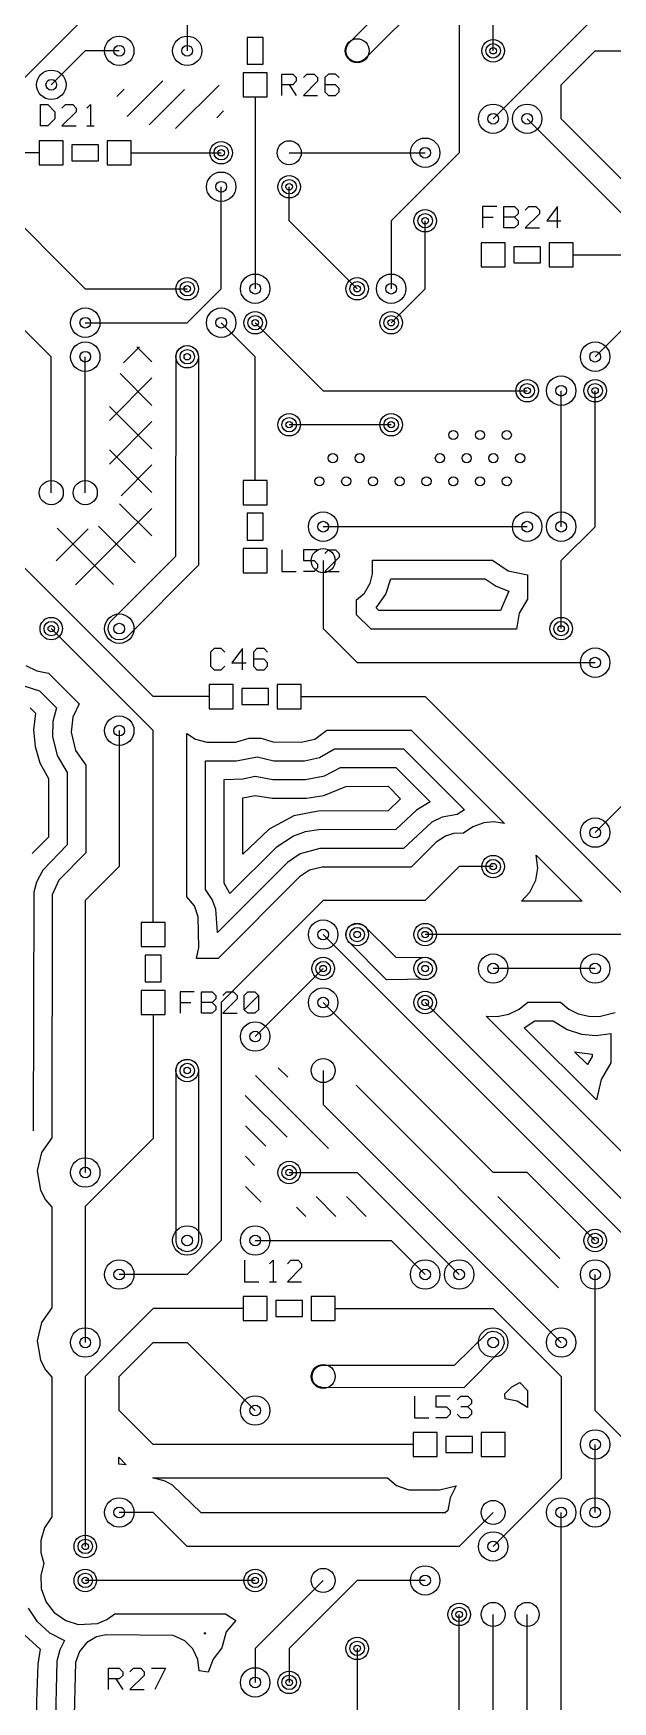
# Model space of a CAD drawing. Extents: x 7 to 280, y 7 to 360.
# Drawn here: x 161.9 to 183.5, y 109.8 to 172.1 of the extents above; entities that cross this region are included whole.
import ezdxf

# ---------------------------------------------------------------- set-up
doc = ezdxf.new("R2010")
doc.units = 0
doc.layers.add('SCORE', color=5, linetype='CONTINUOUS')

msp = doc.modelspace()

# ---------------------------------------------------------------- linework, layer by layer
at = {"layer": 'SCORE'}
for p, q in [((167.64, 182.88), (167.64, 171.45)), ((177.8, 175.26), (177.8, 167.64)), ((179.07, 171.45), (179.07, 175.26)), ((160.02, 168.91), (165.1, 173.99)), ((173.6653, 171.7164), (176.11, 174.164)), ((176.95, 173.816), (174.2564, 171.1253)), ((182.88, 172.72), (179.07, 168.91)), ((163.83, 171.45), (162.56, 170.18)), ((165.1, 171.45), (163.83, 171.45)), ((170.48, 171.95), (169.88, 171.95)), ((169.88, 171.95), (169.88, 170.95)), ((170.48, 170.95), (170.48, 171.95)), ((173.572, 171.4088), (173.5881, 171.5719)), ((173.6196, 171.252), (173.572, 171.4088)), ((173.5881, 171.5719), (173.6653, 171.7164)), ((181.61, 170.18), (182.88, 171.45)), ((182.88, 171.45), (186.69, 171.45)), ((169.88, 170.95), (170.48, 170.95)), ((173.7236, 171.1253), (173.6196, 171.252)), ((173.8681, 171.0481), (173.7236, 171.1253)), ((173.99, 171.03), (173.8681, 171.0481)), ((174.1119, 171.0481), (173.99, 171.03)), ((174.2564, 171.1253), (174.1119, 171.0481)), ((165.3904, 168.99), (166.7258, 170.3254)), ((167.2031, 168.54), (168.83, 170.1669)), ((170.63, 170.63), (169.73, 170.63)), ((169.73, 170.63), (169.73, 169.73)), ((170.63, 169.73), (170.63, 170.63)), ((171.18, 169.78), (171.18, 170.58)), ((171.18, 170.58), (171.58, 170.58)), ((171.58, 170.18), (171.18, 170.18)), ((171.4467, 170.18), (171.7133, 169.78)), ((171.58, 170.58), (171.7133, 170.4467)), ((171.7133, 170.3133), (171.58, 170.18)), ((171.7133, 170.4467), (171.7133, 170.3133)), ((171.98, 170.4467), (172.1133, 170.58)), ((172.5133, 170.3133), (171.98, 169.78)), ((172.1133, 170.58), (172.38, 170.58)), ((172.38, 170.58), (172.5133, 170.4467)), ((172.5133, 170.4467), (172.5133, 170.3133)), ((172.9133, 170.58), (172.78, 170.4467)), ((172.78, 170.4467), (172.78, 169.9133)), ((173.18, 170.18), (172.78, 170.18)), ((173.18, 170.58), (172.9133, 170.58)), ((173.3133, 170.4467), (173.18, 170.58)), ((173.3133, 170.0467), (173.18, 170.18)), ((181.61, 168.91), (181.61, 170.18)), ((165.0081, 169.7391), (165.2808, 170.0118)), ((166.2208, 168.689), (167.5359, 170.0042)), ((169.73, 169.73), (170.63, 169.73)), ((170.18, 169.73), (170.18, 167.64)), ((171.98, 169.78), (172.5133, 169.78)), ((172.78, 169.9133), (172.9133, 169.78)), ((172.9133, 169.78), (173.18, 169.78)), ((173.18, 169.78), (173.3133, 169.9133)), ((173.3133, 169.9133), (173.3133, 170.0467)), ((162.16, 168.64), (162.16, 169.44)), ((162.16, 169.44), (162.4267, 169.44)), ((162.4267, 169.44), (162.6933, 169.1733)), ((162.6933, 169.1733), (162.6933, 168.9067)), ((162.96, 169.3067), (163.0933, 169.44)), ((163.4933, 169.1733), (162.96, 168.64)), ((163.0933, 169.44), (163.36, 169.44)), ((163.36, 169.44), (163.4933, 169.3067)), ((163.4933, 169.3067), (163.4933, 169.1733)), ((163.8933, 169.3067), (164.0267, 169.44)), ((164.0267, 169.44), (164.0267, 168.64)), ((168.7436, 168.9491), (168.9996, 169.2051)), ((162.4267, 168.64), (162.16, 168.64)), ((162.6933, 168.9067), (162.4267, 168.64)), ((162.96, 168.64), (163.4933, 168.64)), ((163.8933, 168.64), (164.16, 168.64)), ((184.15, 165.1), (180.34, 168.91)), ((184.15, 166.37), (181.61, 168.91)), ((163.01, 168.09), (162.11, 168.09)), ((162.11, 168.09), (162.11, 167.19)), ((163.01, 167.19), (163.01, 168.09)), ((164.33, 167.94), (163.33, 167.94)), ((163.33, 167.94), (163.33, 167.34)), ((164.33, 167.34), (164.33, 167.94)), ((165.55, 168.09), (164.65, 168.09)), ((164.65, 168.09), (164.65, 167.19)), ((165.55, 167.19), (165.55, 168.09)), ((162.11, 167.64), (160.02, 167.64)), ((162.11, 167.19), (163.01, 167.19)), ((163.33, 167.34), (164.33, 167.34)), ((164.65, 167.19), (165.55, 167.19)), ((165.55, 167.64), (167.64, 167.64)), ((167.64, 167.64), (168.91, 167.64)), ((170.18, 167.64), (170.18, 162.56)), ((171.45, 167.64), (176.53, 167.64)), ((177.8, 167.64), (175.26, 165.1)), ((160.02, 166.37), (163.83, 162.56)), ((168.91, 162.56), (168.91, 166.37)), ((171.45, 165.1), (171.45, 166.37)), ((179.2033, 165.63), (178.67, 165.63)), ((178.67, 165.63), (178.67, 164.83)), ((178.67, 165.23), (179.07, 165.23)), ((179.47, 164.83), (179.47, 165.63)), ((179.47, 165.63), (179.87, 165.63)), ((179.87, 165.23), (179.47, 165.23)), ((179.87, 165.63), (180.0033, 165.4967)), ((180.0033, 165.3633), (179.87, 165.23)), ((179.87, 165.23), (180.0033, 165.0967)), ((180.0033, 165.4967), (180.0033, 165.3633)), ((180.27, 165.4967), (180.4033, 165.63)), ((180.8033, 165.3633), (180.27, 164.83)), ((180.4033, 165.63), (180.67, 165.63)), ((180.67, 165.63), (180.8033, 165.4967)), ((180.8033, 165.4967), (180.8033, 165.3633)), ((181.47, 165.63), (181.07, 165.0967)), ((181.47, 164.83), (181.47, 165.63)), ((162.56, 160.02), (157.48, 165.1)), ((173.99, 162.56), (171.45, 165.1)), ((175.26, 165.1), (175.26, 162.56)), ((176.53, 162.56), (176.53, 165.1)), ((179.87, 164.83), (179.47, 164.83)), ((180.0033, 164.9633), (179.87, 164.83)), ((180.0033, 165.0967), (180.0033, 164.9633)), ((180.27, 164.83), (180.8033, 164.83)), ((181.07, 165.0967), (181.6033, 165.0967)), ((179.52, 164.28), (178.62, 164.28)), ((178.62, 164.28), (178.62, 163.38)), ((179.52, 163.38), (179.52, 164.28)), ((180.84, 164.13), (179.84, 164.13)), ((179.84, 164.13), (179.84, 163.53)), ((180.84, 163.53), (180.84, 164.13)), ((182.06, 164.28), (181.16, 164.28)), ((181.16, 164.28), (181.16, 163.38)), ((182.06, 163.38), (182.06, 164.28)), ((178.62, 163.38), (179.52, 163.38)), ((179.84, 163.53), (180.84, 163.53)), ((181.16, 163.38), (182.06, 163.38)), ((182.06, 163.83), (184.15, 163.83)), ((163.83, 162.56), (167.64, 162.56)), ((167.64, 161.29), (168.91, 162.56)), ((175.26, 161.29), (176.53, 162.56)), ((163.83, 161.29), (167.64, 161.29)), ((170.18, 160.02), (168.91, 161.29)), ((170.18, 161.29), (172.72, 158.75)), ((182.88, 160.02), (184.15, 161.29)), ((165.2617, 159.7939), (165.8577, 160.39)), ((165.7575, 160.39), (166.322, 159.8256)), ((167.222, 160.0612), (167.2696, 160.218)), ((167.2696, 160.218), (167.3736, 160.3447)), ((167.3736, 160.3447), (167.5181, 160.4219)), ((167.5181, 160.4219), (167.6812, 160.438)), ((167.6812, 160.438), (167.838, 160.3904)), ((167.838, 160.3904), (167.937, 160.317)), ((167.937, 160.317), (168.028, 160.1807)), ((162.56, 154.94), (162.56, 160.02)), ((163.83, 154.94), (163.83, 160.02)), ((167.22, 152.574), (167.222, 160.0612)), ((168.028, 160.1807), (168.06, 160.02)), ((168.06, 160.02), (168.06, 152.226)), ((170.18, 157.48), (170.18, 160.02)), ((164.73, 157.6359), (166.3218, 159.2277)), ((165.134, 159.3872), (166.3215, 158.1997)), ((172.72, 158.75), (180.34, 158.75)), ((181.61, 153.67), (181.61, 158.75)), ((182.88, 153.67), (182.88, 158.75)), ((164.73, 158.1648), (166.3211, 156.5738)), ((164.73, 156.0096), (166.3214, 157.6009)), ((170.18, 155.39), (170.18, 157.48)), ((175.26, 157.48), (171.45, 157.48)), ((164.73, 156.5385), (166.3206, 154.9478)), ((165.1748, 154.8281), (166.3209, 155.9741)), ((170.63, 155.39), (169.73, 155.39)), ((169.73, 155.39), (169.73, 154.49)), ((170.63, 154.49), (170.63, 155.39)), ((163.469, 151.4959), (166.3205, 154.3474)), ((165.1149, 154.5273), (166.3202, 153.3219)), ((169.73, 154.49), (170.63, 154.49)), ((170.48, 154.17), (169.88, 154.17)), ((169.88, 154.17), (169.88, 153.17)), ((170.48, 153.17), (170.48, 154.17)), ((162.7393, 152.3926), (163.9419, 153.5952)), ((162.7809, 153.6086), (164.8823, 151.5071)), ((164.3294, 153.6864), (165.695, 152.3208)), ((180.34, 153.67), (172.72, 153.67)), ((181.61, 152.4), (182.88, 153.67)), ((170.63, 152.85), (169.73, 152.85)), ((169.73, 152.85), (169.73, 151.95)), ((169.88, 153.17), (170.48, 153.17)), ((170.63, 151.95), (170.63, 152.85)), ((171.18, 152.8), (171.18, 152)), ((172.5133, 152.8), (171.98, 152.8)), ((171.98, 152.8), (171.98, 152.4)), ((172.78, 152.6667), (172.9133, 152.8)), ((172.9133, 152.8), (173.18, 152.8)), ((173.18, 152.8), (173.3133, 152.6667)), ((166.37, 147.32), (161.29, 152.4)), ((164.7753, 150.1264), (167.22, 152.574)), ((168.06, 152.226), (165.3664, 149.5353)), ((171.98, 152.4), (172.38, 152.4)), ((172.38, 152.4), (172.5133, 152.2667)), ((172.5133, 152.1333), (172.38, 152)), ((172.5133, 152.2667), (172.5133, 152.1333)), ((172.72, 152.4), (172.72, 149.86)), ((173.3133, 152.5333), (172.78, 152)), ((173.3133, 152.6667), (173.3133, 152.5333)), ((174.5598, 151.9117), (174.5633, 152.42)), ((174.5633, 152.42), (179.0455, 152.42)), ((179.0455, 152.42), (179.6265, 152.018)), ((181.61, 149.86), (181.61, 152.4)), ((169.73, 151.95), (170.63, 151.95)), ((171.18, 152), (171.7133, 152)), ((172.38, 152), (171.98, 152)), ((172.78, 152), (173.3133, 152)), ((174.2572, 151.181), (174.4805, 151.5537)), ((174.4805, 151.5537), (174.5598, 151.9117)), ((175.064, 151.1422), (175.2425, 151.72)), ((175.2425, 151.72), (178.7764, 151.72)), ((178.7764, 151.72), (179.1856, 151.4531)), ((179.6265, 152.018), (180.36, 151.8707)), ((180.36, 151.8707), (180.36, 150.9668)), ((173.97, 150.937), (174.2572, 151.181)), ((173.97, 150.3778), (173.97, 150.937)), ((174.7032, 150.6345), (175.064, 151.1422)), ((179.1856, 151.4531), (179.66, 151.265)), ((179.66, 151.265), (179.3403, 150.54)), ((180.36, 150.9668), (180.045, 150.4418)), ((174.5078, 149.84), (173.97, 150.3778)), ((174.7977, 150.54), (174.7032, 150.6345)), ((179.3403, 150.54), (174.7977, 150.54)), ((180.045, 150.4418), (179.9407, 149.84)), ((166.37, 146.05), (162.56, 149.86)), ((164.682, 149.8188), (164.6981, 149.9819)), ((164.7296, 149.662), (164.682, 149.8188)), ((164.6981, 149.9819), (164.7753, 150.1264)), ((164.8336, 149.5353), (164.7296, 149.662)), ((172.72, 149.86), (173.99, 148.59)), ((179.9407, 149.84), (174.5078, 149.84)), ((164.9781, 149.4581), (164.8336, 149.5353)), ((165.1, 149.44), (164.9781, 149.4581)), ((165.2219, 149.4581), (165.1, 149.44)), ((165.3664, 149.5353), (165.2219, 149.4581)), ((168.6433, 149.12), (168.51, 148.9867)), ((168.51, 148.9867), (168.51, 148.4533)), ((168.91, 149.12), (168.6433, 149.12)), ((169.0433, 148.9867), (168.91, 149.12)), ((169.71, 149.12), (169.31, 148.5867)), ((169.71, 148.32), (169.71, 149.12)), ((170.2433, 149.12), (170.11, 148.9867)), ((170.11, 148.9867), (170.11, 148.4533)), ((170.51, 149.12), (170.2433, 149.12)), ((170.6433, 148.9867), (170.51, 149.12)), ((161.6101, 148.487), (162.017, 148.2812)), ((168.51, 148.4533), (168.6433, 148.32)), ((168.91, 148.32), (169.0433, 148.4533)), ((169.31, 148.5867), (169.8433, 148.5867)), ((170.51, 148.72), (170.11, 148.72)), ((170.11, 148.4533), (170.2433, 148.32)), ((170.6433, 148.5867), (170.51, 148.72)), ((170.51, 148.32), (170.6433, 148.4533)), ((170.6433, 148.4533), (170.6433, 148.5867)), ((173.99, 148.59), (182.88, 148.59)), ((161.5283, 147.7268), (162.1177, 147.5322)), ((162.017, 148.2812), (162.4588, 148.1935)), ((162.4588, 148.1935), (163.6034, 147.0489)), ((169.36, 147.77), (168.46, 147.77)), ((168.46, 147.77), (168.46, 146.87)), ((168.6433, 148.32), (168.91, 148.32)), ((169.36, 146.87), (169.36, 147.77)), ((170.2433, 148.32), (170.51, 148.32)), ((171.9, 147.77), (171, 147.77)), ((171, 147.77), (171, 146.87)), ((171.9, 146.87), (171.9, 147.77)), ((162.1177, 147.5322), (162.7511, 146.9041)), ((168.46, 147.32), (166.37, 147.32)), ((170.68, 147.62), (169.68, 147.62)), ((169.68, 147.62), (169.68, 147.02)), ((170.68, 147.02), (170.68, 147.62)), ((171.9, 147.32), (173.99, 147.32)), ((173.99, 147.32), (176.53, 147.32)), ((176.53, 147.32), (184.15, 139.7)), ((161.7658, 146.8954), (161.9665, 146.6963)), ((161.9665, 146.6963), (161.9007, 146.077)), ((162.7511, 146.9041), (162.6238, 146.39)), ((163.3703, 146.5465), (163.3015, 145.9887)), ((163.6034, 147.0489), (163.3703, 146.5465)), ((168.46, 146.87), (169.36, 146.87)), ((169.68, 147.02), (170.68, 147.02)), ((171, 146.87), (171.9, 146.87)), ((161.9007, 146.077), (161.9569, 145.4523)), ((162.6238, 146.39), (162.6101, 145.8319)), ((163.3015, 145.9887), (163.4619, 145.3051)), ((165.1, 146.05), (165.1, 140.97)), ((166.37, 140.97), (166.37, 146.05)), ((167.62, 145.9452), (167.9502, 145.7291)), ((167.62, 139.8394), (167.62, 145.9452)), ((172.4098, 145.7291), (172.8594, 146.07)), ((172.8594, 146.07), (176.0122, 146.07)), ((176.0122, 146.07), (179.4986, 142.5836)), ((161.9569, 145.4523), (162.1339, 144.8506)), ((162.6101, 145.8319), (162.7806, 145.1185)), ((163.4619, 145.3051), (163.85, 144.7555)), ((167.9502, 145.7291), (168.3717, 145.6235)), ((168.3717, 145.6235), (169.4483, 145.6235)), ((169.4483, 145.6235), (169.952, 145.77)), ((169.952, 145.77), (170.408, 145.77)), ((170.408, 145.77), (170.8434, 145.6302)), ((170.8434, 145.6302), (171.9, 145.62)), ((171.9, 145.62), (172.4098, 145.7291)), ((172.5821, 145.0437), (173.1385, 145.366)), ((173.1385, 145.366), (175.7223, 145.37)), ((175.7223, 145.37), (178.0056, 143.0867)), ((162.1339, 144.8506), (162.45, 144.2573)), ((162.7806, 145.1185), (163.15, 144.4864)), ((163.85, 144.7555), (163.85, 141.4878)), ((168.32, 144.926), (169.4826, 144.9243)), ((168.324, 140.1185), (168.32, 144.926)), ((169.4826, 144.9243), (170.2544, 145.07)), ((170.2544, 145.07), (170.8774, 144.9243)), ((170.8774, 144.9243), (172.0226, 144.9243)), ((172.0226, 144.9243), (172.5821, 145.0437)), ((172.7671, 144.3664), (173.3684, 144.6671)), ((173.3684, 144.6671), (175.4323, 144.67)), ((175.4323, 144.67), (176.7158, 143.3865)), ((185.42, 144.78), (182.88, 142.24)), ((162.45, 144.2573), (162.45, 142.0677)), ((163.15, 144.4864), (163.15, 141.7777)), ((169.02, 144.22), (169.722, 144.2454)), ((169.0229, 140.3484), (169.02, 144.22)), ((169.722, 144.2454), (170.18, 144.3521)), ((170.18, 144.3521), (170.843, 144.2252)), ((170.843, 144.2252), (172.057, 144.2252)), ((172.057, 144.2252), (172.7671, 144.3664)), ((169.72, 143.5426), (170.18, 143.6226)), ((169.72, 141.4376), (169.72, 143.5426)), ((170.18, 143.6226), (170.8087, 143.526)), ((170.8087, 143.526), (172.0913, 143.526)), ((172.0913, 143.526), (172.74, 143.6276)), ((172.74, 143.6276), (173.5701, 143.968)), ((173.5701, 143.968), (175.1424, 143.97)), ((175.1424, 143.97), (175.6102, 143.5022)), ((175.6102, 143.5022), (175.1424, 143.05)), ((176.7158, 143.3865), (176.2001, 143.0819)), ((171.6171, 142.8626), (170.7031, 142.3741)), ((172.5287, 143.044), (171.6171, 142.8626)), ((175.1424, 143.05), (172.5287, 143.044)), ((176.2001, 143.0819), (175.4323, 142.35)), ((177.1687, 142.8145), (176.7747, 142.6281)), ((177.721, 142.9178), (177.1687, 142.8145)), ((178.0056, 143.0867), (177.721, 142.9178)), ((170.7031, 142.3741), (169.72, 141.4376)), ((172.0501, 142.2634), (171.6117, 142.1065)), ((172.563, 142.3448), (172.0501, 142.2634)), ((175.4323, 142.35), (172.563, 142.3448)), ((176.7747, 142.6281), (175.7223, 141.65)), ((177.2902, 142.1109), (176.941, 141.8776)), ((177.59, 142.2019), (177.2902, 142.1109)), ((177.9632, 142.22), (177.59, 142.2019)), ((178.3069, 142.4549), (177.9632, 142.22)), ((178.7179, 142.602), (178.3069, 142.4549)), ((179.097, 142.6393), (178.7179, 142.602)), ((179.4986, 142.5836), (179.097, 142.6393)), ((162.45, 142.0677), (161.8488, 141.4592)), ((163.15, 141.7777), (162.2482, 140.8395)), ((163.85, 141.4878), (162.8426, 140.4659)), ((170.9608, 141.6812), (169.2365, 139.9642)), ((171.6117, 142.1065), (170.9608, 141.6812)), ((172.5974, 141.6457), (171.8622, 141.4506)), ((175.7223, 141.65), (172.5974, 141.6457)), ((176.941, 141.8776), (176.0122, 140.95)), ((165.1, 140.97), (163.83, 139.7)), ((166.37, 138.88), (166.37, 140.97)), ((171.3909, 141.1262), (168.77, 138.5077)), ((171.8622, 141.4506), (171.3909, 141.1262)), ((172.6857, 140.9492), (172.2102, 140.8409)), ((176.0122, 140.95), (172.6857, 140.9492)), ((177.8, 140.97), (176.53, 139.7)), ((179.07, 140.97), (177.8, 140.97)), ((180.6596, 140.4596), (180.7385, 140.9087)), ((180.6836, 141.3986), (182.4015, 139.6807)), ((180.7385, 140.9087), (180.6836, 141.3986)), ((162.0037, 140.3821), (161.9057, 140.0127)), ((162.2482, 140.8395), (162.0037, 140.3821)), ((162.8426, 140.4659), (162.5981, 139.91)), ((171.8361, 140.5839), (168.7922, 137.54)), ((169.2365, 139.9642), (169.0229, 140.3484)), ((172.2102, 140.8409), (171.8361, 140.5839)), ((180.443, 140.0201), (180.6596, 140.4596)), ((161.9057, 140.0127), (161.88, 131.1036)), ((162.5981, 139.91), (162.58, 130.8345)), ((163.83, 139.7), (163.83, 129.54)), ((167.9055, 139.4991), (167.62, 139.8394)), ((168.5706, 139.7378), (168.324, 140.1185)), ((168.7044, 139.3798), (168.5706, 139.7378)), ((172.72, 139.7), (168.91, 135.89)), ((176.53, 139.7), (172.72, 139.7)), ((180.13, 139.6804), (180.443, 140.0201)), ((182.4015, 139.6807), (180.13, 139.6804)), ((168.0519, 139.09), (167.9055, 139.4991)), ((168.0692, 137.9457), (168.0519, 139.09)), ((168.77, 138.5077), (168.7044, 139.3798)), ((166.82, 138.88), (165.92, 138.88)), ((165.92, 138.88), (165.92, 137.98)), ((166.82, 137.98), (166.82, 138.88)), ((185.42, 125.73), (172.72, 138.43)), ((173.5781, 138.5119), (173.6408, 138.6633)), ((173.5781, 138.3481), (173.5781, 138.5119)), ((173.6408, 138.6633), (173.7567, 138.7792)), ((173.7567, 138.7792), (173.99, 138.85)), ((173.99, 138.85), (174.2233, 138.7792)), ((174.2233, 138.7792), (175.434, 137.58)), ((199.39, 138.43), (176.53, 138.43)), ((165.92, 137.98), (166.82, 137.98)), ((167.9895, 137.54), (168.0692, 137.9457)), ((173.6408, 138.1967), (173.5781, 138.3481)), ((175.086, 136.74), (173.6408, 138.1967)), ((166.67, 137.66), (166.07, 137.66)), ((166.07, 137.66), (166.07, 136.66)), ((166.67, 136.66), (166.67, 137.66)), ((168.7922, 137.54), (167.9895, 137.54)), ((170.18, 134.62), (172.72, 137.16)), ((175.434, 137.58), (176.6119, 137.5719)), ((176.6119, 137.5719), (176.827, 137.457)), ((176.827, 137.457), (176.9319, 137.2819)), ((176.9319, 137.2819), (176.948, 137.1188)), ((182.88, 137.16), (179.07, 137.16)), ((166.07, 136.66), (166.67, 136.66)), ((176.6519, 136.7581), (175.086, 136.74)), ((176.7964, 136.8353), (176.6519, 136.7581)), ((176.9004, 136.962), (176.7964, 136.8353)), ((176.948, 137.1188), (176.9004, 136.962)), ((166.82, 136.34), (165.92, 136.34)), ((165.92, 136.34), (165.92, 135.44)), ((166.82, 135.44), (166.82, 136.34)), ((167.9033, 136.29), (167.37, 136.29)), ((167.37, 136.29), (167.37, 135.49)), ((167.37, 135.89), (167.77, 135.89)), ((168.17, 135.49), (168.17, 136.29)), ((168.17, 136.29), (168.57, 136.29)), ((168.57, 135.89), (168.17, 135.89)), ((168.57, 136.29), (168.7033, 136.1567)), ((168.7033, 136.0233), (168.57, 135.89)), ((168.57, 135.89), (168.7033, 135.7567)), ((168.7033, 136.1567), (168.7033, 136.0233)), ((168.91, 135.89), (168.91, 127)), ((168.97, 136.1567), (169.1033, 136.29)), ((169.5033, 136.0233), (168.97, 135.49)), ((169.1033, 136.29), (169.37, 136.29)), ((169.37, 136.29), (169.5033, 136.1567)), ((169.5033, 136.1567), (169.5033, 136.0233)), ((169.77, 136.1567), (169.9033, 136.29)), ((169.77, 135.6233), (169.77, 136.1567)), ((169.77, 135.6233), (170.3033, 136.1567)), ((169.9033, 136.29), (170.17, 136.29)), ((170.17, 136.29), (170.3033, 136.1567)), ((170.3033, 136.1567), (170.3033, 135.6233)), ((179.07, 129.54), (172.72, 135.89)), ((185.42, 127), (176.53, 135.89)), ((180.0472, 135.6489), (180.3645, 135.91)), ((180.3645, 135.91), (181.5855, 135.91)), ((181.5855, 135.91), (181.9028, 135.6489)), ((165.92, 135.44), (166.82, 135.44)), ((166.37, 135.44), (166.37, 133.35)), ((168.57, 135.49), (168.17, 135.49)), ((168.7033, 135.6233), (168.57, 135.49)), ((168.7033, 135.7567), (168.7033, 135.6233)), ((168.97, 135.49), (169.5033, 135.49)), ((169.9033, 135.49), (169.77, 135.6233)), ((170.17, 135.49), (169.9033, 135.49)), ((170.3033, 135.6233), (170.17, 135.49)), ((178.8079, 135.3799), (179.2195, 135.3667)), ((185.9378, 128.25), (178.8079, 135.3799)), ((179.2195, 135.3667), (179.6508, 135.4568)), ((179.6508, 135.4568), (180.0472, 135.6489)), ((181.9028, 135.6489), (182.2484, 135.4749)), ((182.2484, 135.4749), (182.6427, 135.3762)), ((182.6427, 135.3762), (183.0295, 135.3667)), ((183.0295, 135.3667), (183.6249, 135.5219)), ((180.2311, 134.9466), (180.6336, 135.21)), ((182.9266, 132.2511), (180.2311, 134.9466)), ((180.6336, 135.21), (181.3164, 135.21)), ((181.3164, 135.21), (181.8358, 134.8891)), ((181.8358, 134.8891), (182.3659, 134.714)), ((182.3659, 134.714), (182.907, 134.6607)), ((182.907, 134.6607), (183.47, 134.7312)), ((183.47, 134.7312), (183.47, 133.6436)), ((182.114, 134.0537), (182.77, 133.9627)), ((182.5918, 133.5758), (182.114, 134.0537)), ((167.222, 133.3912), (167.2696, 133.548)), ((167.222, 126.9588), (167.222, 133.3912)), ((167.2696, 133.548), (167.343, 133.647)), ((167.343, 133.647), (167.442, 133.7204)), ((167.442, 133.7204), (167.5988, 133.768)), ((167.5988, 133.768), (167.7619, 133.7519)), ((167.7619, 133.7519), (167.9064, 133.6747)), ((167.9064, 133.6747), (168.0104, 133.548)), ((168.0104, 133.548), (168.058, 133.3912)), ((168.058, 133.3912), (168.06, 127)), ((171.0388, 133.4525), (171.3946, 133.0967)), ((182.77, 133.8727), (182.5918, 133.5758)), ((182.77, 133.9627), (182.77, 133.8727)), ((183.47, 133.6436), (183.1006, 133.0115)), ((166.37, 133.35), (166.37, 130.81)), ((170.1893, 133.1707), (172.9199, 130.44)), ((172.72, 133.35), (172.72, 132.08)), ((173.9529, 132.8011), (181.5171, 125.237)), ((183.1006, 133.0115), (182.9266, 132.2511)), ((169.8104, 132.4182), (171.3713, 130.8572)), ((172.72, 132.08), (181.61, 123.19)), ((169.8107, 131.2865), (170.5721, 130.5251)), ((162.1919, 130.2849), (162.0315, 129.6013)), ((162.58, 130.8345), (162.1919, 130.2849)), ((166.37, 130.81), (163.83, 128.27)), ((169.8111, 130.1548), (170.1581, 129.8078)), ((162.0315, 129.6013), (162.1573, 128.8764)), ((169.8114, 129.0231), (170.4022, 128.4322)), ((171.45, 129.54), (173.99, 129.54)), ((173.99, 129.54), (177.8, 125.73)), ((180.34, 129.54), (179.07, 129.54)), ((182.88, 127), (180.34, 129.54)), ((162.1573, 128.8764), (162.3489, 128.5179)), ((162.3489, 128.5179), (162.58, 128.2455)), ((172.4572, 128.64), (173.1972, 127.9)), ((173.5886, 128.64), (174.3286, 127.9)), ((179.2454, 128.64), (181.5589, 126.3265)), ((162.58, 128.2455), (162.58, 124.4845)), ((163.83, 128.27), (163.83, 123.19)), ((171.7178, 128.2481), (172.0658, 127.9)), ((167.2696, 126.802), (167.222, 126.9588)), ((167.343, 126.703), (167.2696, 126.802)), ((167.4793, 126.612), (167.343, 126.703)), ((167.64, 126.58), (167.4793, 126.612)), ((168.91, 127), (167.64, 125.73)), ((167.8007, 126.612), (167.64, 126.58)), ((167.937, 126.703), (167.8007, 126.612)), ((168.028, 126.8393), (167.937, 126.703)), ((168.06, 127), (168.028, 126.8393)), ((170.18, 127), (175.26, 127)), ((175.26, 127), (176.53, 125.73)), ((169.78, 126.26), (169.78, 125.46)), ((170.7133, 126.1267), (170.8467, 126.26)), ((170.8467, 126.26), (170.8467, 125.46)), ((171.38, 126.1267), (171.5133, 126.26)), ((171.9133, 125.9933), (171.38, 125.46)), ((171.5133, 126.26), (171.78, 126.26)), ((171.78, 126.26), (171.9133, 126.1267)), ((171.9133, 126.1267), (171.9133, 125.9933)), ((167.64, 125.73), (165.1, 125.73)), ((169.78, 125.46), (170.3133, 125.46)), ((170.7133, 125.46), (170.98, 125.46)), ((171.38, 125.46), (171.9133, 125.46)), ((182.88, 120.65), (182.88, 125.73)), ((170.63, 124.91), (169.73, 124.91)), ((169.73, 124.91), (169.73, 124.01)), ((170.63, 124.01), (170.63, 124.91)), ((171.95, 124.76), (170.95, 124.76)), ((170.95, 124.76), (170.95, 124.16)), ((171.95, 124.16), (171.95, 124.76)), ((173.17, 124.91), (172.27, 124.91)), ((172.27, 124.91), (172.27, 124.01)), ((173.17, 124.01), (173.17, 124.91)), ((162.58, 124.4845), (162.1919, 123.9349)), ((166.37, 124.46), (163.83, 121.92)), ((167.64, 124.46), (166.37, 124.46)), ((169.73, 124.46), (167.64, 124.46)), ((170.95, 124.16), (171.95, 124.16)), ((173.17, 124.46), (175.26, 124.46)), ((175.26, 124.46), (179.07, 124.46)), ((179.07, 124.46), (181.61, 121.92)), ((162.1919, 123.9349), (162.0315, 123.2513)), ((169.73, 124.01), (170.63, 124.01)), ((172.27, 124.01), (173.17, 124.01)), ((177.626, 122.34), (178.872, 123.5604)), ((178.872, 123.5604), (179.0288, 123.608)), ((179.0288, 123.608), (179.1919, 123.5919)), ((179.1919, 123.5919), (179.3364, 123.5147)), ((179.3364, 123.5147), (179.4404, 123.388)), ((162.0315, 123.2513), (162.1573, 122.5264)), ((165.1, 121.92), (166.37, 123.19)), ((166.37, 123.19), (167.64, 123.19)), ((167.64, 123.19), (170.18, 120.65)), ((179.3947, 122.9236), (177.974, 121.5)), ((179.488, 123.1488), (179.3947, 122.9236)), ((179.4404, 123.388), (179.488, 123.1488)), ((162.1573, 122.5264), (162.3489, 122.1679)), ((162.3489, 122.1679), (162.58, 121.8955)), ((172.3181, 122.0419), (172.3953, 122.1864)), ((172.3953, 122.1864), (172.522, 122.2904)), ((172.522, 122.2904), (172.6788, 122.338)), ((172.6788, 122.338), (177.626, 122.34)), ((162.58, 121.8955), (162.58, 116.6768)), ((163.83, 121.92), (163.83, 115.57)), ((165.1, 120.65), (165.1, 121.92)), ((172.302, 121.8788), (172.3181, 122.0419)), ((172.3496, 121.722), (172.302, 121.8788)), ((172.423, 121.623), (172.3496, 121.722)), ((172.522, 121.5496), (172.423, 121.623)), ((172.6788, 121.502), (172.522, 121.5496)), ((179.7738, 121.534), (180.0676, 121.6925)), ((180.0676, 121.6925), (180.36, 121.4013)), ((181.61, 121.92), (181.61, 118.11)), ((177.974, 121.5), (172.6788, 121.502)), ((176.13, 121.18), (176.13, 120.38)), ((177.4633, 121.18), (176.93, 121.18)), ((176.93, 121.18), (176.93, 120.78)), ((177.73, 121.0467), (177.8633, 121.18)), ((177.8633, 121.18), (178.13, 121.18)), ((178.13, 121.18), (178.2633, 121.0467)), ((178.2633, 121.0467), (178.2633, 120.9133)), ((179.5097, 121.2693), (179.7738, 121.534)), ((179.5133, 121.08), (179.5097, 121.2693)), ((179.9663, 120.9972), (179.5133, 121.08)), ((180.36, 120.7548), (179.9663, 120.9972)), ((180.36, 121.4013), (180.36, 120.7548)), ((166.37, 119.38), (165.1, 120.65)), ((176.13, 120.38), (176.6633, 120.38)), ((176.93, 120.78), (177.33, 120.78)), ((177.33, 120.38), (176.93, 120.38)), ((177.33, 120.78), (177.4633, 120.6467)), ((177.4633, 120.5133), (177.33, 120.38)), ((177.4633, 120.6467), (177.4633, 120.5133)), ((177.8633, 120.38), (177.73, 120.5133)), ((178.13, 120.78), (177.8633, 120.78)), ((178.13, 120.38), (177.8633, 120.38)), ((178.2633, 120.9133), (178.13, 120.78)), ((178.13, 120.78), (178.2633, 120.6467)), ((178.2633, 120.5133), (178.13, 120.38)), ((178.2633, 120.6467), (178.2633, 120.5133)), ((184.15, 119.38), (182.88, 120.65)), ((176.98, 119.83), (176.08, 119.83)), ((176.08, 119.83), (176.08, 118.93)), ((176.98, 118.93), (176.98, 119.83)), ((178.3, 119.68), (177.3, 119.68)), ((177.3, 119.68), (177.3, 119.08)), ((178.3, 119.08), (178.3, 119.68)), ((179.52, 119.83), (178.62, 119.83)), ((178.62, 119.83), (178.62, 118.93)), ((179.52, 118.93), (179.52, 119.83)), ((173.99, 119.38), (166.37, 119.38)), ((176.08, 119.38), (173.99, 119.38)), ((177.3, 119.08), (178.3, 119.08)), ((182.88, 116.84), (182.88, 119.38)), ((165.0812, 118.901), (165.3621, 118.6201)), ((165.0813, 118.6393), (165.0812, 118.901)), ((165.3621, 118.6201), (165.0813, 118.6393)), ((176.08, 118.93), (176.98, 118.93)), ((178.62, 118.93), (179.52, 118.93)), ((166.3543, 118.1304), (175.1206, 118.13)), ((166.8163, 118.0072), (166.3543, 118.1304)), ((167.0926, 117.8596), (166.8163, 118.0072)), ((168.1578, 116.82), (167.0926, 117.8596)), ((175.1206, 118.13), (175.4609, 117.8445)), ((175.4609, 117.8445), (175.9234, 117.6902)), ((177.0683, 117.6835), (177.6886, 117.83)), ((177.6886, 117.83), (177.4624, 117.3917)), ((181.61, 118.11), (179.07, 115.57)), ((175.9234, 117.6902), (177.0683, 117.6835)), ((177.4624, 117.3917), (177.3719, 116.9097)), ((162.58, 116.6768), (162.312, 116.2652)), ((166.37, 116.84), (165.1, 116.84)), ((167.64, 115.57), (166.37, 116.84)), ((177.2822, 116.82), (168.1578, 116.82)), ((177.3719, 116.9097), (177.2822, 116.82)), ((179.07, 116.84), (177.8, 115.57)), ((181.61, 105.41), (181.61, 116.84)), ((162.312, 116.2652), (162.1756, 115.7946)), ((162.1756, 115.7946), (162.1756, 115.3454)), ((162.1756, 115.3454), (162.2861, 114.935)), ((177.8, 115.57), (167.64, 115.57)), ((162.2861, 114.935), (162.1713, 114.4905)), ((162.1713, 114.4905), (162.1875, 114.0008)), ((170.18, 114.3), (163.83, 114.3)), ((172.72, 114.3), (170.18, 111.76)), ((173.99, 114.3), (171.45, 111.76)), ((176.53, 114.3), (173.99, 114.3)), ((162.1875, 114.0008), (162.3705, 113.4893)), ((162.3705, 113.4893), (162.6687, 113.1005)), ((161.6968, 113.2683), (162.0156, 112.776)), ((162.6687, 113.1005), (163.0976, 112.7996)), ((164.2888, 112.6947), (164.6407, 112.8405)), ((164.6407, 112.8405), (164.9368, 113.05)), ((164.9368, 113.05), (169.0732, 113.05)), ((169.0732, 113.05), (169.4505, 112.7982)), ((177.8, 105.41), (177.8, 113.03)), ((179.07, 105.41), (179.07, 113.03)), ((180.34, 105.41), (180.34, 113.03)), ((161.44, 112.374), (162.1493, 111.7316)), ((162.0156, 112.776), (162.4912, 112.345)), ((162.4912, 112.345), (163.0527, 112.0616)), ((163.0976, 112.7996), (163.5646, 112.6516)), ((163.5646, 112.6516), (164.2888, 112.6947)), ((164.6117, 112.2665), (164.2537, 112.1872)), ((167.1107, 112.2385), (164.6117, 112.2665)), ((167.5559, 112.0396), (167.1107, 112.2385)), ((168.2611, 112.3474), (168.3223, 112.3476)), ((168.2958, 112.3091), (168.2611, 112.3474)), ((168.3066, 112.296), (168.2958, 112.3091)), ((168.3223, 112.3476), (168.3066, 112.296)), ((169.0945, 112.3791), (168.9306, 111.7851)), ((169.4505, 112.7982), (169.0945, 112.3791)), ((162.1493, 111.7316), (162.0552, 111.177)), ((162.8737, 111.7021), (162.7678, 111.2793)), ((163.0527, 112.0616), (162.8737, 111.7021)), ((163.6145, 111.6391), (163.4681, 111.23)), ((163.881, 111.9638), (163.6145, 111.6391)), ((164.2537, 112.1872), (163.881, 111.9638)), ((167.8529, 111.7426), (167.5559, 112.0396)), ((168.0387, 111.3497), (167.8529, 111.7426)), ((168.9306, 111.7851), (168.6058, 111.362)), ((170.18, 111.76), (170.18, 110.49)), ((171.45, 111.76), (171.45, 110.49)), ((173.99, 111.76), (173.99, 104.14)), ((162.0552, 111.177), (162.0025, 109.773)), ((162.7678, 111.2793), (162.7043, 108.6474)), ((163.4681, 111.23), (163.4, 108.77)), ((164.7, 110.22), (164.7, 111.02)), ((164.7, 111.02), (165.1, 111.02)), ((165.1, 111.02), (165.2333, 110.8867)), ((165.5, 110.8867), (165.6333, 111.02)), ((165.6333, 111.02), (165.9, 111.02)), ((165.9, 111.02), (166.0333, 110.8867)), ((166.3, 111.02), (166.8333, 111.02)), ((166.8333, 111.02), (166.4333, 110.22)), ((168.0833, 110.92), (168.0387, 111.3497)), ((168.6058, 111.362), (168.4221, 110.8746)), ((165.1, 110.62), (164.7, 110.62)), ((164.9667, 110.62), (165.2333, 110.22)), ((165.2333, 110.7533), (165.1, 110.62)), ((165.2333, 110.8867), (165.2333, 110.7533)), ((166.0333, 110.7533), (165.5, 110.22)), ((166.0333, 110.8867), (166.0333, 110.7533)), ((168.4221, 110.8746), (168.0833, 110.92)), ((162.0025, 109.773), (162.0333, 108.3546)), ((165.5, 110.22), (166.0333, 110.22))]:
    msp.add_line(p, q, dxfattribs=at)
for centre, radius in [((165.1, 171.45), 0.55), ((165.1, 171.45), 0.2), ((167.64, 171.45), 0.55), ((167.64, 171.45), 0.2), ((173.99, 171.45), 0.45), ((179.07, 171.45), 0.42), ((179.07, 171.45), 0.27), ((179.07, 171.45), 0.12), ((162.56, 170.18), 0.55), ((162.56, 170.18), 0.2), ((179.07, 168.91), 0.55), ((179.07, 168.91), 0.2), ((180.34, 168.91), 0.55), ((180.34, 168.91), 0.2), ((168.91, 167.64), 0.42), ((168.91, 167.64), 0.27), ((168.91, 167.64), 0.12), ((171.45, 167.64), 0.45), ((176.53, 167.64), 0.55), ((176.53, 167.64), 0.2), ((168.91, 166.37), 0.55), ((168.91, 166.37), 0.2), ((171.45, 166.37), 0.42), ((171.45, 166.37), 0.27), ((171.45, 166.37), 0.12), ((176.53, 165.1), 0.42), ((176.53, 165.1), 0.27), ((176.53, 165.1), 0.12), ((167.64, 162.56), 0.42), ((167.64, 162.56), 0.27), ((167.64, 162.56), 0.12), ((170.18, 162.56), 0.55), ((170.18, 162.56), 0.2), ((173.99, 162.56), 0.42), ((173.99, 162.56), 0.27), ((173.99, 162.56), 0.12), ((175.26, 162.56), 0.55), ((175.26, 162.56), 0.2), ((163.83, 161.29), 0.55), ((163.83, 161.29), 0.2), ((168.91, 161.29), 0.55), ((168.91, 161.29), 0.2), ((170.18, 161.29), 0.42), ((170.18, 161.29), 0.27), ((175.26, 161.29), 0.42), ((175.26, 161.29), 0.27), ((170.18, 161.29), 0.12), ((175.26, 161.29), 0.12), ((163.83, 160.02), 0.55), ((163.83, 160.02), 0.2), ((167.64, 160.02), 0.42), ((167.64, 160.02), 0.27), ((182.88, 160.02), 0.55), ((182.88, 160.02), 0.2), ((167.64, 160.02), 0.12), ((180.34, 158.75), 0.42), ((180.34, 158.75), 0.27), ((181.61, 158.75), 0.55), ((181.61, 158.75), 0.2), ((182.88, 158.75), 0.42), ((182.88, 158.75), 0.27), ((180.34, 158.75), 0.12), ((182.88, 158.75), 0.12), ((171.45, 157.48), 0.42), ((171.45, 157.48), 0.27), ((175.26, 157.48), 0.42), ((175.26, 157.48), 0.27), ((171.45, 157.48), 0.12), ((175.26, 157.48), 0.12), ((177.58, 157.0958), 0.17), ((178.58, 157.0958), 0.17), ((179.58, 157.0958), 0.17), ((173.08, 156.2298), 0.17), ((174.08, 156.2298), 0.17), ((177.08, 156.2298), 0.17), ((178.08, 156.2298), 0.17), ((179.08, 156.2298), 0.17), ((180.08, 156.2298), 0.17), ((162.56, 154.94), 0.45), ((163.83, 154.94), 0.45), ((172.58, 155.3638), 0.17), ((173.58, 155.3638), 0.17), ((174.58, 155.3638), 0.17), ((175.58, 155.3638), 0.17), ((176.58, 155.3638), 0.17), ((177.58, 155.3638), 0.17), ((178.58, 155.3638), 0.17), ((179.58, 155.3638), 0.17), ((172.72, 153.67), 0.55), ((180.34, 153.67), 0.55), ((181.61, 153.67), 0.55), ((172.72, 153.67), 0.2), ((180.34, 153.67), 0.2), ((181.61, 153.67), 0.2), ((172.72, 152.4), 0.45), ((162.56, 149.86), 0.42), ((165.1, 149.86), 0.55), ((181.61, 149.86), 0.42), ((162.56, 149.86), 0.27), ((162.56, 149.86), 0.12), ((165.1, 149.86), 0.2), ((181.61, 149.86), 0.27), ((181.61, 149.86), 0.12), ((182.88, 148.59), 0.55), ((182.88, 148.59), 0.2), ((165.1, 146.05), 0.55), ((165.1, 146.05), 0.2), ((182.88, 142.24), 0.55), ((182.88, 142.24), 0.2), ((179.07, 140.97), 0.42), ((179.07, 140.97), 0.27), ((179.07, 140.97), 0.12), ((172.72, 138.43), 0.55), ((172.72, 138.43), 0.2), ((173.99, 138.43), 0.42), ((173.99, 138.43), 0.27), ((173.99, 138.43), 0.12), ((176.53, 138.43), 0.42), ((176.53, 138.43), 0.27), ((176.53, 138.43), 0.12), ((172.72, 137.16), 0.42), ((172.72, 137.16), 0.27), ((172.72, 137.16), 0.12), ((176.53, 137.16), 0.42), ((176.53, 137.16), 0.27), ((176.53, 137.16), 0.12), ((179.07, 137.16), 0.55), ((179.07, 137.16), 0.2), ((182.88, 137.16), 0.55), ((182.88, 137.16), 0.2), ((172.72, 135.89), 0.55), ((172.72, 135.89), 0.2), ((176.53, 135.89), 0.42), ((176.53, 135.89), 0.27), ((176.53, 135.89), 0.12), ((170.18, 134.62), 0.55), ((170.18, 134.62), 0.2), ((167.64, 133.35), 0.42), ((167.64, 133.35), 0.27), ((167.64, 133.35), 0.12), ((172.72, 133.35), 0.45), ((163.83, 129.54), 0.55), ((163.83, 129.54), 0.2), ((171.45, 129.54), 0.42), ((171.45, 129.54), 0.27), ((171.45, 129.54), 0.12), ((167.64, 127), 0.55), ((167.64, 127), 0.2), ((170.18, 127), 0.55), ((170.18, 127), 0.2), ((182.88, 127), 0.42), ((182.88, 127), 0.27), ((182.88, 127), 0.12), ((165.1, 125.73), 0.55), ((165.1, 125.73), 0.2), ((176.53, 125.73), 0.55), ((176.53, 125.73), 0.2), ((177.8, 125.73), 0.55), ((177.8, 125.73), 0.2), ((182.88, 125.73), 0.55), ((182.88, 125.73), 0.2), ((163.83, 123.19), 0.55), ((179.07, 123.19), 0.55), ((181.61, 123.19), 0.55), ((163.83, 123.19), 0.2), ((179.07, 123.19), 0.2), ((181.61, 123.19), 0.2), ((172.72, 121.92), 0.45), ((170.18, 120.65), 0.55), ((170.18, 120.65), 0.2), ((182.88, 119.38), 0.55), ((182.88, 119.38), 0.2), ((165.1, 116.84), 0.55), ((179.07, 116.84), 0.45), ((181.61, 116.84), 0.55), ((182.88, 116.84), 0.55), ((165.1, 116.84), 0.2), ((181.61, 116.84), 0.2), ((182.88, 116.84), 0.2), ((163.83, 115.57), 0.42), ((179.07, 115.57), 0.55), ((163.83, 115.57), 0.27), ((163.83, 115.57), 0.12), ((179.07, 115.57), 0.2), ((163.83, 114.3), 0.42), ((170.18, 114.3), 0.42), ((172.72, 114.3), 0.45), ((176.53, 114.3), 0.55), ((163.83, 114.3), 0.27), ((163.83, 114.3), 0.12), ((170.18, 114.3), 0.27), ((170.18, 114.3), 0.12), ((176.53, 114.3), 0.2), ((177.8, 113.03), 0.42), ((179.07, 113.03), 0.45), ((180.34, 113.03), 0.45), ((177.8, 113.03), 0.27), ((177.8, 113.03), 0.12), ((173.99, 111.76), 0.42), ((173.99, 111.76), 0.27), ((173.99, 111.76), 0.12), ((170.18, 110.49), 0.55), ((170.18, 110.49), 0.2), ((171.45, 110.49), 0.42), ((171.45, 110.49), 0.27), ((171.45, 110.49), 0.12)]:
    msp.add_circle(centre, radius, dxfattribs=at)

doc.saveas('drawing.dxf')
